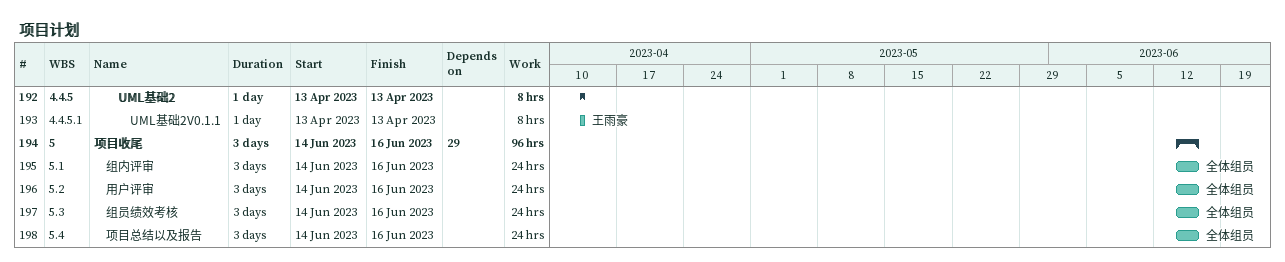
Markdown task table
项目计划

| ID | WBS | Task | Duration | Start | Finish | Predecessors | Resources | Work (h) |
|---|---|---|---|---|---|---|---|---|
| 192 | 4.4.5 | **UML基础2** | 1d | 2023-04-13 | 2023-04-13 |  |  | 8 |
| 193 | 4.4.5.1 | UML基础2V0.1.1 | 1d | 2023-04-13 | 2023-04-13 |  | 王雨豪 | 8 |
| 194 | 5 | **项目收尾** | 3d | 2023-06-14 | 2023-06-16 | 29 |  | 96 |
| 195 | 5.1 | 组内评审 | 3d | 2023-06-14 | 2023-06-16 |  | 全体组员 | 24 |
| 196 | 5.2 | 用户评审 | 3d | 2023-06-14 | 2023-06-16 |  | 全体组员 | 24 |
| 197 | 5.3 | 组员绩效考核 | 3d | 2023-06-14 | 2023-06-16 |  | 全体组员 | 24 |
| 198 | 5.4 | 项目总结以及报告 | 3d | 2023-06-14 | 2023-06-16 |  | 全体组员 | 24 |
